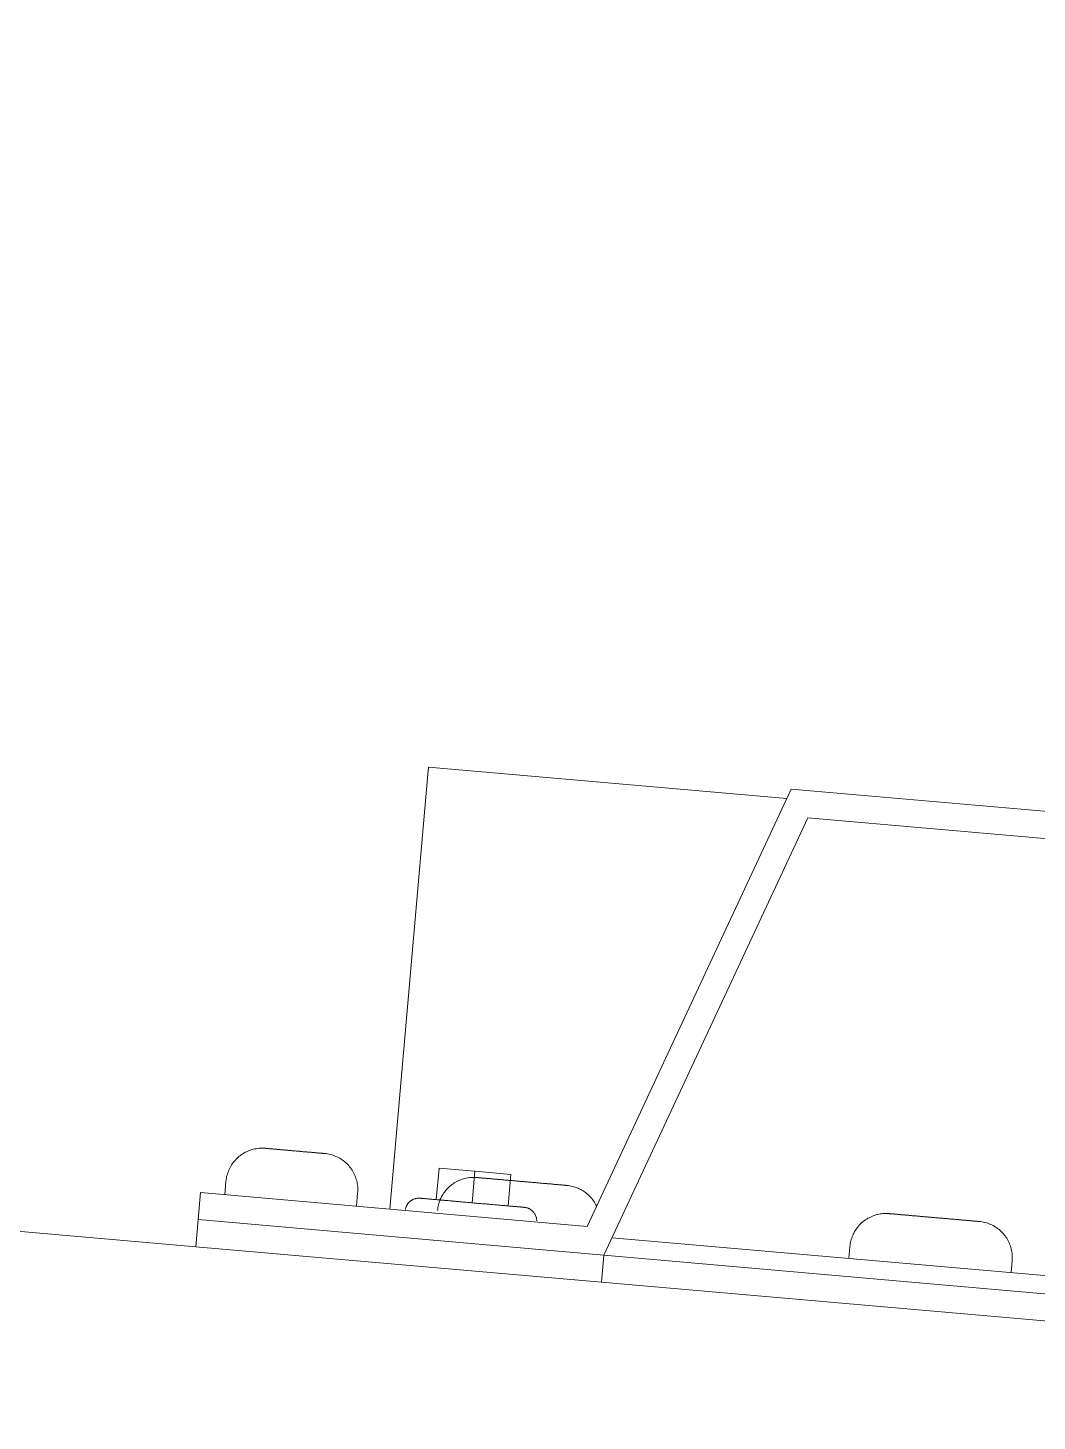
# Model space of a CAD drawing. Header units: millimetres. Extents: x 4237772 to 4686020, y -673 to 29459.
# Drawn here: x 4650085.5 to 4650197, y 16882.7 to 17036.6 of the extents above; entities that cross this region are included whole.
import ezdxf

# ---------------------------------------------------------------- set-up
doc = ezdxf.new("R2010")
doc.units = ezdxf.units.MM
doc.layers.add('A-ROOF', color=132, linetype='Continuous', lineweight=5)
doc.layers.add('Q-SPCQ', color=91, linetype='Continuous', lineweight=5)

# ---------------------------------------------------------------- blocks, each defined once
blk = doc.blocks.new('Static Line_Sayfa_Metal Deck_Pan Mount - Up to 15 _ pitch - Max 2 Users-1845519-SECTION - GRID A9-A10')
at = {"layer": 'Q-SPCQ'}
for p, q in [((4567536.9, 16906.13), (4567541.11, 16954.19)), ((4567541.17, 16954.94), (4567541.11, 16954.19)), ((4567541.17, 16954.94), (4567541.16, 16954.84)), ((4567541.17, 16954.94), (4567541.16, 16954.84)), ((4567541.17, 16954.94), (4567541.16, 16954.84)), ((4567541.17, 16954.94), (4567541.16, 16954.84)), ((4567541.17, 16954.94), (4567541.16, 16954.84)), ((4567541.17, 16954.94), (4567541.16, 16954.84)), ((4567541.17, 16954.94), (4567541.16, 16954.84)), ((4567541.17, 16954.94), (4567541.16, 16954.84)), ((4567541.17, 16954.94), (4567541.16, 16954.84)), ((4567580.76, 16951.48), (4567541.17, 16954.94)), ((4567580.76, 16951.48), (4567541.17, 16954.94)), ((4567580.76, 16951.48), (4567541.17, 16954.94)), ((4567580.76, 16951.48), (4567541.17, 16954.94)), ((4567580.76, 16951.48), (4567541.17, 16954.94)), ((4567581.24, 16952.52), (4567558.72, 16904.22)), ((4567725.43, 16939.91), (4567581.24, 16952.52)), ((4567560.55, 16901.04), (4567583.08, 16949.35)), ((4567583.08, 16949.35), (4567723.08, 16937.1)), ((4567542.03, 16907.18), (4567542.34, 16910.67)), ((4567542.03, 16907.18), (4567542.34, 16910.67)), ((4567542.34, 16910.67), (4567542.03, 16907.18)), ((4567542.34, 16910.67), (4567542.03, 16907.18)), ((4567542.34, 16910.67), (4567542.03, 16907.18)), ((4567542.34, 16910.67), (4567542.03, 16907.18)), ((4567546.3, 16910.32), (4567542.34, 16910.67)), ((4567542.34, 16910.67), (4567546.3, 16910.32)), ((4567546.3, 16910.32), (4567542.34, 16910.67)), ((4567542.34, 16910.67), (4567546.3, 16910.32)), ((4567546.3, 16910.32), (4567542.34, 16910.67)), ((4567542.34, 16910.67), (4567546.3, 16910.32)), ((4567546, 16906.83), (4567546.3, 16910.32)), ((4567546.3, 16910.32), (4567546, 16906.83)), ((4567546, 16906.83), (4567546.3, 16910.32)), ((4567546.3, 16910.32), (4567546, 16906.83)), ((4567546, 16906.83), (4567546.3, 16910.32)), ((4567546.3, 16910.32), (4567546, 16906.83)), ((4567546.3, 16910.32), (4567550.27, 16909.97)), ((4567550.27, 16909.97), (4567546.3, 16910.32)), ((4567546.3, 16910.32), (4567550.27, 16909.97)), ((4567550.27, 16909.97), (4567546.3, 16910.32)), ((4567546.3, 16910.32), (4567550.27, 16909.97)), ((4567550.27, 16909.97), (4567546.3, 16910.32)), ((4567549.96, 16906.49), (4567550.27, 16909.97)), ((4567549.96, 16906.49), (4567550.27, 16909.97)), ((4567550.27, 16909.97), (4567549.96, 16906.49)), ((4567550.27, 16909.97), (4567549.96, 16906.49)), ((4567550.27, 16909.97), (4567549.96, 16906.49)), ((4567550.27, 16909.97), (4567549.96, 16906.49)), ((4567518.8, 16909.21), (4567518.67, 16907.72)), ((4567518.8, 16909.21), (4567518.67, 16907.72)), ((4567518.8, 16909.21), (4567518.67, 16907.72)), ((4567515.98, 16907.96), (4567515.72, 16904.97)), ((4567558.72, 16904.22), (4567515.98, 16907.96)), ((4567533.21, 16906.45), (4567533.34, 16907.94)), ((4567533.21, 16906.45), (4567533.34, 16907.94)), ((4567533.21, 16906.45), (4567533.34, 16907.94)), ((4567546, 16906.83), (4567542.03, 16907.18)), ((4567542.03, 16907.18), (4567546, 16906.83)), ((4567546, 16906.83), (4567542.03, 16907.18)), ((4567542.03, 16907.18), (4567546, 16906.83)), ((4567546, 16906.83), (4567542.03, 16907.18)), ((4567542.03, 16907.18), (4567546, 16906.83)), ((4567546, 16906.83), (4567549.96, 16906.49)), ((4567549.96, 16906.49), (4567546, 16906.83)), ((4567546, 16906.83), (4567549.96, 16906.49)), ((4567549.96, 16906.49), (4567546, 16906.83)), ((4567546, 16906.83), (4567549.96, 16906.49)), ((4567549.96, 16906.49), (4567546, 16906.83)), ((4567515.72, 16904.97), (4567515.46, 16901.98)), ((4567515.72, 16904.97), (4567560.55, 16901.04)), ((4567515.72, 16904.97), (4567560.55, 16901.04)), ((4567560.29, 16898.06), (4567515.46, 16901.98)), ((4567726.09, 16888.57), (4567561.45, 16902.97)), ((4567587.74, 16901.99), (4567587.62, 16900.68)), ((4567560.55, 16901.04), (4567560.29, 16898.06)), ((4567725.92, 16886.58), (4567560.55, 16901.04)), ((4567735.88, 16885.71), (4567560.55, 16901.04)), ((4567605.55, 16899.12), (4567605.67, 16900.43)), ((4567735.62, 16882.72), (4567560.29, 16898.06))]:
    blk.add_line(p, q, dxfattribs=at)
at = {"layer": 'Q-SPCQ', "flags": 128}
for points in [[(4567518.8, 16909.21), (4567518.82, 16909.37), (4567518.85, 16909.53), (4567518.87, 16909.69), (4567518.91, 16909.84), (4567518.95, 16910), (4567519, 16910.15), (4567519.06, 16910.3), (4567519.12, 16910.45), (4567519.18, 16910.6), (4567519.25, 16910.74), (4567519.33, 16910.88), (4567519.42, 16911.01), (4567519.5, 16911.15), (4567519.6, 16911.28), (4567519.7, 16911.4), (4567519.8, 16911.52), (4567519.91, 16911.64), (4567520.02, 16911.76), (4567520.14, 16911.86), (4567520.26, 16911.97), (4567520.39, 16912.07), (4567520.52, 16912.16), (4567520.65, 16912.25), (4567520.79, 16912.33), (4567520.93, 16912.41), (4567521.07, 16912.48), (4567521.22, 16912.54), (4567521.37, 16912.6), (4567521.52, 16912.66), (4567521.67, 16912.71), (4567521.82, 16912.75), (4567521.98, 16912.78), (4567522.14, 16912.81), (4567522.3, 16912.84), (4567522.46, 16912.85), (4567522.62, 16912.86), (4567522.78, 16912.87), (4567522.94, 16912.86), (4567523.09, 16912.85), (4567523.14, 16912.85)], [(4567518.8, 16909.21), (4567518.82, 16909.37), (4567518.85, 16909.53), (4567518.87, 16909.69), (4567518.91, 16909.84), (4567518.95, 16910), (4567519, 16910.15), (4567519.06, 16910.3), (4567519.12, 16910.45), (4567519.18, 16910.6), (4567519.25, 16910.74), (4567519.33, 16910.88), (4567519.42, 16911.01), (4567519.5, 16911.15), (4567519.6, 16911.28), (4567519.7, 16911.4), (4567519.8, 16911.52), (4567519.91, 16911.64), (4567520.02, 16911.76), (4567520.14, 16911.86), (4567520.26, 16911.97), (4567520.39, 16912.07), (4567520.52, 16912.16), (4567520.65, 16912.25), (4567520.79, 16912.33), (4567520.93, 16912.41), (4567521.07, 16912.48), (4567521.22, 16912.54), (4567521.37, 16912.6), (4567521.52, 16912.66), (4567521.67, 16912.71), (4567521.82, 16912.75), (4567521.98, 16912.78), (4567522.14, 16912.81), (4567522.3, 16912.84), (4567522.46, 16912.85), (4567522.62, 16912.86), (4567522.78, 16912.87), (4567522.94, 16912.86), (4567523.09, 16912.85), (4567523.14, 16912.85)], [(4567518.8, 16909.21), (4567518.82, 16909.37), (4567518.85, 16909.53), (4567518.87, 16909.69), (4567518.91, 16909.84), (4567518.95, 16910), (4567519, 16910.15), (4567519.06, 16910.3), (4567519.12, 16910.45), (4567519.18, 16910.6), (4567519.25, 16910.74), (4567519.33, 16910.88), (4567519.42, 16911.01), (4567519.5, 16911.15), (4567519.6, 16911.28), (4567519.7, 16911.4), (4567519.8, 16911.52), (4567519.91, 16911.64), (4567520.02, 16911.76), (4567520.14, 16911.86), (4567520.26, 16911.97), (4567520.39, 16912.07), (4567520.52, 16912.16), (4567520.65, 16912.25), (4567520.79, 16912.33), (4567520.93, 16912.41), (4567521.07, 16912.48), (4567521.22, 16912.54), (4567521.37, 16912.6), (4567521.52, 16912.66), (4567521.67, 16912.71), (4567521.82, 16912.75), (4567521.98, 16912.78), (4567522.14, 16912.81), (4567522.3, 16912.84), (4567522.46, 16912.85), (4567522.62, 16912.86), (4567522.78, 16912.87), (4567522.94, 16912.86), (4567523.09, 16912.85), (4567523.14, 16912.85)], [(4567523.14, 16912.85), (4567523.15, 16912.85), (4567523.16, 16912.85), (4567523.18, 16912.85), (4567523.2, 16912.84), (4567523.23, 16912.84), (4567523.27, 16912.84), (4567523.3, 16912.84), (4567523.35, 16912.83), (4567523.4, 16912.83), (4567523.45, 16912.82), (4567523.51, 16912.82), (4567523.57, 16912.81), (4567523.64, 16912.81), (4567523.71, 16912.8), (4567523.79, 16912.79), (4567523.87, 16912.79), (4567523.95, 16912.78), (4567524.04, 16912.77), (4567524.13, 16912.76), (4567524.23, 16912.75), (4567524.33, 16912.75), (4567524.43, 16912.74), (4567524.54, 16912.73), (4567524.65, 16912.72), (4567524.76, 16912.71), (4567524.87, 16912.7), (4567524.99, 16912.69), (4567525.11, 16912.68), (4567525.23, 16912.67), (4567525.36, 16912.66), (4567525.48, 16912.65), (4567525.61, 16912.63), (4567525.74, 16912.62), (4567525.86, 16912.61), (4567525.99, 16912.6), (4567526.13, 16912.59), (4567526.26, 16912.58), (4567526.39, 16912.57), (4567526.42, 16912.56)], [(4567526.42, 16912.56), (4567526.29, 16912.57), (4567526.16, 16912.59), (4567526.03, 16912.6), (4567525.9, 16912.61), (4567525.77, 16912.62), (4567525.64, 16912.63), (4567525.52, 16912.64), (4567525.39, 16912.65), (4567525.27, 16912.66), (4567525.14, 16912.67), (4567525.02, 16912.69), (4567524.91, 16912.7), (4567524.79, 16912.71), (4567524.68, 16912.72), (4567524.57, 16912.73), (4567524.46, 16912.73), (4567524.36, 16912.74), (4567524.26, 16912.75), (4567524.16, 16912.76), (4567524.07, 16912.77), (4567523.98, 16912.78), (4567523.89, 16912.78), (4567523.81, 16912.79), (4567523.73, 16912.8), (4567523.66, 16912.8), (4567523.59, 16912.81), (4567523.53, 16912.82), (4567523.47, 16912.82), (4567523.41, 16912.83), (4567523.36, 16912.83), (4567523.32, 16912.83), (4567523.28, 16912.84), (4567523.24, 16912.84), (4567523.21, 16912.84), (4567523.19, 16912.85), (4567523.17, 16912.85), (4567523.15, 16912.85), (4567523.14, 16912.85)], [(4567523.14, 16912.85), (4567523.15, 16912.85), (4567523.16, 16912.85), (4567523.18, 16912.85), (4567523.2, 16912.84), (4567523.23, 16912.84), (4567523.27, 16912.84), (4567523.3, 16912.84), (4567523.35, 16912.83), (4567523.4, 16912.83), (4567523.45, 16912.82), (4567523.51, 16912.82), (4567523.57, 16912.81), (4567523.64, 16912.81), (4567523.71, 16912.8), (4567523.79, 16912.79), (4567523.87, 16912.79), (4567523.95, 16912.78), (4567524.04, 16912.77), (4567524.13, 16912.76), (4567524.23, 16912.75), (4567524.33, 16912.75), (4567524.43, 16912.74), (4567524.54, 16912.73), (4567524.65, 16912.72), (4567524.76, 16912.71), (4567524.87, 16912.7), (4567524.99, 16912.69), (4567525.11, 16912.68), (4567525.23, 16912.67), (4567525.36, 16912.66), (4567525.48, 16912.65), (4567525.61, 16912.63), (4567525.74, 16912.62), (4567525.86, 16912.61), (4567525.99, 16912.6), (4567526.13, 16912.59), (4567526.26, 16912.58), (4567526.39, 16912.57), (4567526.42, 16912.56)], [(4567526.42, 16912.56), (4567526.29, 16912.57), (4567526.16, 16912.59), (4567526.03, 16912.6), (4567525.9, 16912.61), (4567525.77, 16912.62), (4567525.64, 16912.63), (4567525.52, 16912.64), (4567525.39, 16912.65), (4567525.27, 16912.66), (4567525.14, 16912.67), (4567525.02, 16912.69), (4567524.91, 16912.7), (4567524.79, 16912.71), (4567524.68, 16912.72), (4567524.57, 16912.73), (4567524.46, 16912.73), (4567524.36, 16912.74), (4567524.26, 16912.75), (4567524.16, 16912.76), (4567524.07, 16912.77), (4567523.98, 16912.78), (4567523.89, 16912.78), (4567523.81, 16912.79), (4567523.73, 16912.8), (4567523.66, 16912.8), (4567523.59, 16912.81), (4567523.53, 16912.82), (4567523.47, 16912.82), (4567523.41, 16912.83), (4567523.36, 16912.83), (4567523.32, 16912.83), (4567523.28, 16912.84), (4567523.24, 16912.84), (4567523.21, 16912.84), (4567523.19, 16912.85), (4567523.17, 16912.85), (4567523.15, 16912.85), (4567523.14, 16912.85)], [(4567523.14, 16912.85), (4567523.15, 16912.85), (4567523.16, 16912.85), (4567523.18, 16912.85), (4567523.2, 16912.84), (4567523.23, 16912.84), (4567523.27, 16912.84), (4567523.3, 16912.84), (4567523.35, 16912.83), (4567523.4, 16912.83), (4567523.45, 16912.82), (4567523.51, 16912.82), (4567523.57, 16912.81), (4567523.64, 16912.81), (4567523.71, 16912.8), (4567523.79, 16912.79), (4567523.87, 16912.79), (4567523.95, 16912.78), (4567524.04, 16912.77), (4567524.13, 16912.76), (4567524.23, 16912.75), (4567524.33, 16912.75), (4567524.43, 16912.74), (4567524.54, 16912.73), (4567524.65, 16912.72), (4567524.76, 16912.71), (4567524.87, 16912.7), (4567524.99, 16912.69), (4567525.11, 16912.68), (4567525.23, 16912.67), (4567525.36, 16912.66), (4567525.48, 16912.65), (4567525.61, 16912.63), (4567525.74, 16912.62), (4567525.86, 16912.61), (4567525.99, 16912.6), (4567526.13, 16912.59), (4567526.26, 16912.58), (4567526.39, 16912.57), (4567526.42, 16912.56)], [(4567526.42, 16912.56), (4567526.29, 16912.57), (4567526.16, 16912.59), (4567526.03, 16912.6), (4567525.9, 16912.61), (4567525.77, 16912.62), (4567525.64, 16912.63), (4567525.52, 16912.64), (4567525.39, 16912.65), (4567525.27, 16912.66), (4567525.14, 16912.67), (4567525.02, 16912.69), (4567524.91, 16912.7), (4567524.79, 16912.71), (4567524.68, 16912.72), (4567524.57, 16912.73), (4567524.46, 16912.73), (4567524.36, 16912.74), (4567524.26, 16912.75), (4567524.16, 16912.76), (4567524.07, 16912.77), (4567523.98, 16912.78), (4567523.89, 16912.78), (4567523.81, 16912.79), (4567523.73, 16912.8), (4567523.66, 16912.8), (4567523.59, 16912.81), (4567523.53, 16912.82), (4567523.47, 16912.82), (4567523.41, 16912.83), (4567523.36, 16912.83), (4567523.32, 16912.83), (4567523.28, 16912.84), (4567523.24, 16912.84), (4567523.21, 16912.84), (4567523.19, 16912.85), (4567523.17, 16912.85), (4567523.15, 16912.85), (4567523.14, 16912.85)], [(4567529.71, 16912.28), (4567529.7, 16912.28), (4567529.69, 16912.28), (4567529.67, 16912.28), (4567529.64, 16912.28), (4567529.61, 16912.28), (4567529.58, 16912.29), (4567529.54, 16912.29), (4567529.5, 16912.29), (4567529.45, 16912.3), (4567529.4, 16912.3), (4567529.34, 16912.31), (4567529.27, 16912.31), (4567529.21, 16912.32), (4567529.13, 16912.33), (4567529.06, 16912.33), (4567528.98, 16912.34), (4567528.89, 16912.35), (4567528.8, 16912.35), (4567528.71, 16912.36), (4567528.62, 16912.37), (4567528.52, 16912.38), (4567528.41, 16912.39), (4567528.31, 16912.4), (4567528.2, 16912.41), (4567528.09, 16912.42), (4567527.97, 16912.43), (4567527.85, 16912.44), (4567527.74, 16912.45), (4567527.61, 16912.46), (4567527.49, 16912.47), (4567527.37, 16912.48), (4567527.24, 16912.49), (4567527.11, 16912.5), (4567526.98, 16912.51), (4567526.85, 16912.53), (4567526.72, 16912.54), (4567526.59, 16912.55), (4567526.46, 16912.56), (4567526.42, 16912.56)], [(4567526.42, 16912.56), (4567526.55, 16912.55), (4567526.69, 16912.54), (4567526.82, 16912.53), (4567526.95, 16912.52), (4567527.08, 16912.51), (4567527.2, 16912.49), (4567527.33, 16912.48), (4567527.46, 16912.47), (4567527.58, 16912.46), (4567527.7, 16912.45), (4567527.82, 16912.44), (4567527.94, 16912.43), (4567528.06, 16912.42), (4567528.17, 16912.41), (4567528.28, 16912.4), (4567528.39, 16912.39), (4567528.49, 16912.38), (4567528.59, 16912.37), (4567528.69, 16912.36), (4567528.78, 16912.36), (4567528.87, 16912.35), (4567528.96, 16912.34), (4567529.04, 16912.33), (4567529.11, 16912.33), (4567529.19, 16912.32), (4567529.26, 16912.31), (4567529.32, 16912.31), (4567529.38, 16912.3), (4567529.44, 16912.3), (4567529.49, 16912.29), (4567529.53, 16912.29), (4567529.57, 16912.29), (4567529.61, 16912.28), (4567529.64, 16912.28), (4567529.66, 16912.28), (4567529.68, 16912.28), (4567529.7, 16912.28), (4567529.7, 16912.28)], [(4567529.71, 16912.28), (4567529.7, 16912.28), (4567529.69, 16912.28), (4567529.67, 16912.28), (4567529.64, 16912.28), (4567529.61, 16912.28), (4567529.58, 16912.29), (4567529.54, 16912.29), (4567529.5, 16912.29), (4567529.45, 16912.3), (4567529.4, 16912.3), (4567529.34, 16912.31), (4567529.27, 16912.31), (4567529.21, 16912.32), (4567529.13, 16912.33), (4567529.06, 16912.33), (4567528.98, 16912.34), (4567528.89, 16912.35), (4567528.8, 16912.35), (4567528.71, 16912.36), (4567528.62, 16912.37), (4567528.52, 16912.38), (4567528.41, 16912.39), (4567528.31, 16912.4), (4567528.2, 16912.41), (4567528.09, 16912.42), (4567527.97, 16912.43), (4567527.85, 16912.44), (4567527.74, 16912.45), (4567527.61, 16912.46), (4567527.49, 16912.47), (4567527.37, 16912.48), (4567527.24, 16912.49), (4567527.11, 16912.5), (4567526.98, 16912.51), (4567526.85, 16912.53), (4567526.72, 16912.54), (4567526.59, 16912.55), (4567526.46, 16912.56), (4567526.42, 16912.56)], [(4567526.42, 16912.56), (4567526.55, 16912.55), (4567526.69, 16912.54), (4567526.82, 16912.53), (4567526.95, 16912.52), (4567527.08, 16912.51), (4567527.2, 16912.49), (4567527.33, 16912.48), (4567527.46, 16912.47), (4567527.58, 16912.46), (4567527.7, 16912.45), (4567527.82, 16912.44), (4567527.94, 16912.43), (4567528.06, 16912.42), (4567528.17, 16912.41), (4567528.28, 16912.4), (4567528.39, 16912.39), (4567528.49, 16912.38), (4567528.59, 16912.37), (4567528.69, 16912.36), (4567528.78, 16912.36), (4567528.87, 16912.35), (4567528.96, 16912.34), (4567529.04, 16912.33), (4567529.11, 16912.33), (4567529.19, 16912.32), (4567529.26, 16912.31), (4567529.32, 16912.31), (4567529.38, 16912.3), (4567529.44, 16912.3), (4567529.49, 16912.29), (4567529.53, 16912.29), (4567529.57, 16912.29), (4567529.61, 16912.28), (4567529.64, 16912.28), (4567529.66, 16912.28), (4567529.68, 16912.28), (4567529.7, 16912.28), (4567529.7, 16912.28)], [(4567529.71, 16912.28), (4567529.7, 16912.28), (4567529.69, 16912.28), (4567529.67, 16912.28), (4567529.64, 16912.28), (4567529.61, 16912.28), (4567529.58, 16912.29), (4567529.54, 16912.29), (4567529.5, 16912.29), (4567529.45, 16912.3), (4567529.4, 16912.3), (4567529.34, 16912.31), (4567529.27, 16912.31), (4567529.21, 16912.32), (4567529.13, 16912.33), (4567529.06, 16912.33), (4567528.98, 16912.34), (4567528.89, 16912.35), (4567528.8, 16912.35), (4567528.71, 16912.36), (4567528.62, 16912.37), (4567528.52, 16912.38), (4567528.41, 16912.39), (4567528.31, 16912.4), (4567528.2, 16912.41), (4567528.09, 16912.42), (4567527.97, 16912.43), (4567527.85, 16912.44), (4567527.74, 16912.45), (4567527.61, 16912.46), (4567527.49, 16912.47), (4567527.37, 16912.48), (4567527.24, 16912.49), (4567527.11, 16912.5), (4567526.98, 16912.51), (4567526.85, 16912.53), (4567526.72, 16912.54), (4567526.59, 16912.55), (4567526.46, 16912.56), (4567526.42, 16912.56)], [(4567526.42, 16912.56), (4567526.55, 16912.55), (4567526.69, 16912.54), (4567526.82, 16912.53), (4567526.95, 16912.52), (4567527.08, 16912.51), (4567527.2, 16912.49), (4567527.33, 16912.48), (4567527.46, 16912.47), (4567527.58, 16912.46), (4567527.7, 16912.45), (4567527.82, 16912.44), (4567527.94, 16912.43), (4567528.06, 16912.42), (4567528.17, 16912.41), (4567528.28, 16912.4), (4567528.39, 16912.39), (4567528.49, 16912.38), (4567528.59, 16912.37), (4567528.69, 16912.36), (4567528.78, 16912.36), (4567528.87, 16912.35), (4567528.96, 16912.34), (4567529.04, 16912.33), (4567529.11, 16912.33), (4567529.19, 16912.32), (4567529.26, 16912.31), (4567529.32, 16912.31), (4567529.38, 16912.3), (4567529.44, 16912.3), (4567529.49, 16912.29), (4567529.53, 16912.29), (4567529.57, 16912.29), (4567529.61, 16912.28), (4567529.64, 16912.28), (4567529.66, 16912.28), (4567529.68, 16912.28), (4567529.7, 16912.28), (4567529.7, 16912.28)], [(4567529.71, 16912.28), (4567529.87, 16912.26), (4567530.03, 16912.23), (4567530.18, 16912.2), (4567530.34, 16912.17), (4567530.49, 16912.13), (4567530.65, 16912.08), (4567530.8, 16912.02), (4567530.94, 16911.96), (4567531.09, 16911.9), (4567531.23, 16911.83), (4567531.37, 16911.75), (4567531.51, 16911.66), (4567531.64, 16911.58), (4567531.77, 16911.48), (4567531.9, 16911.38), (4567532.02, 16911.28), (4567532.14, 16911.17), (4567532.25, 16911.06), (4567532.36, 16910.94), (4567532.46, 16910.82), (4567532.56, 16910.69), (4567532.65, 16910.56), (4567532.74, 16910.43), (4567532.82, 16910.29), (4567532.9, 16910.15), (4567532.97, 16910.01), (4567533.04, 16909.86), (4567533.1, 16909.71), (4567533.15, 16909.56), (4567533.2, 16909.41), (4567533.24, 16909.26), (4567533.28, 16909.1), (4567533.31, 16908.94), (4567533.33, 16908.78), (4567533.35, 16908.62), (4567533.36, 16908.46), (4567533.36, 16908.3), (4567533.36, 16908.14), (4567533.35, 16907.99), (4567533.34, 16907.94)], [(4567529.71, 16912.28), (4567529.87, 16912.26), (4567530.03, 16912.23), (4567530.18, 16912.2), (4567530.34, 16912.17), (4567530.49, 16912.13), (4567530.65, 16912.08), (4567530.8, 16912.02), (4567530.94, 16911.96), (4567531.09, 16911.9), (4567531.23, 16911.83), (4567531.37, 16911.75), (4567531.51, 16911.66), (4567531.64, 16911.58), (4567531.77, 16911.48), (4567531.9, 16911.38), (4567532.02, 16911.28), (4567532.14, 16911.17), (4567532.25, 16911.06), (4567532.36, 16910.94), (4567532.46, 16910.82), (4567532.56, 16910.69), (4567532.65, 16910.56), (4567532.74, 16910.43), (4567532.82, 16910.29), (4567532.9, 16910.15), (4567532.97, 16910.01), (4567533.04, 16909.86), (4567533.1, 16909.71), (4567533.15, 16909.56), (4567533.2, 16909.41), (4567533.24, 16909.26), (4567533.28, 16909.1), (4567533.31, 16908.94), (4567533.33, 16908.78), (4567533.35, 16908.62), (4567533.36, 16908.46), (4567533.36, 16908.3), (4567533.36, 16908.14), (4567533.35, 16907.99), (4567533.34, 16907.94)], [(4567529.71, 16912.28), (4567529.87, 16912.26), (4567530.03, 16912.23), (4567530.18, 16912.2), (4567530.34, 16912.17), (4567530.49, 16912.13), (4567530.65, 16912.08), (4567530.8, 16912.02), (4567530.94, 16911.96), (4567531.09, 16911.9), (4567531.23, 16911.83), (4567531.37, 16911.75), (4567531.51, 16911.66), (4567531.64, 16911.58), (4567531.77, 16911.48), (4567531.9, 16911.38), (4567532.02, 16911.28), (4567532.14, 16911.17), (4567532.25, 16911.06), (4567532.36, 16910.94), (4567532.46, 16910.82), (4567532.56, 16910.69), (4567532.65, 16910.56), (4567532.74, 16910.43), (4567532.82, 16910.29), (4567532.9, 16910.15), (4567532.97, 16910.01), (4567533.04, 16909.86), (4567533.1, 16909.71), (4567533.15, 16909.56), (4567533.2, 16909.41), (4567533.24, 16909.26), (4567533.28, 16909.1), (4567533.31, 16908.94), (4567533.33, 16908.78), (4567533.35, 16908.62), (4567533.36, 16908.46), (4567533.36, 16908.3), (4567533.36, 16908.14), (4567533.35, 16907.99), (4567533.34, 16907.94)], [(4567542.17, 16905.98), (4567542.19, 16906.14), (4567542.21, 16906.3), (4567542.24, 16906.46), (4567542.28, 16906.61), (4567542.32, 16906.77), (4567542.37, 16906.92), (4567542.42, 16907.07), (4567542.48, 16907.22), (4567542.55, 16907.36), (4567542.62, 16907.51), (4567542.7, 16907.65), (4567542.78, 16907.78), (4567542.87, 16907.92), (4567542.97, 16908.05), (4567543.06, 16908.17), (4567543.17, 16908.3), (4567543.28, 16908.41), (4567543.39, 16908.53), (4567543.51, 16908.64), (4567543.63, 16908.74), (4567543.76, 16908.84), (4567543.89, 16908.93), (4567544.02, 16909.02), (4567544.16, 16909.1), (4567544.3, 16909.18), (4567544.44, 16909.25), (4567544.59, 16909.32), (4567544.74, 16909.38), (4567544.89, 16909.43), (4567545.04, 16909.48), (4567545.2, 16909.52), (4567545.35, 16909.56), (4567545.51, 16909.59), (4567545.67, 16909.61), (4567545.83, 16909.63), (4567545.99, 16909.64), (4567546.15, 16909.64), (4567546.31, 16909.64), (4567546.47, 16909.63), (4567546.51, 16909.62)], [(4567556.45, 16908.75), (4567556.44, 16908.75), (4567556.42, 16908.76), (4567556.4, 16908.76), (4567556.36, 16908.76), (4567556.32, 16908.77), (4567556.27, 16908.77), (4567556.21, 16908.78), (4567556.14, 16908.78), (4567556.07, 16908.79), (4567555.99, 16908.79), (4567555.9, 16908.8), (4567555.8, 16908.81), (4567555.7, 16908.82), (4567555.59, 16908.83), (4567555.47, 16908.84), (4567555.35, 16908.85), (4567555.22, 16908.86), (4567555.09, 16908.87), (4567554.95, 16908.89), (4567554.81, 16908.9), (4567554.65, 16908.91), (4567554.5, 16908.93), (4567554.34, 16908.94), (4567554.17, 16908.95), (4567554, 16908.97), (4567553.83, 16908.98), (4567553.65, 16909), (4567553.47, 16909.01), (4567553.29, 16909.03), (4567553.1, 16909.05), (4567552.91, 16909.06), (4567552.72, 16909.08), (4567552.53, 16909.1), (4567552.33, 16909.11), (4567552.13, 16909.13), (4567551.94, 16909.15), (4567551.74, 16909.17), (4567551.54, 16909.18), (4567551.34, 16909.2), (4567551.14, 16909.22), (4567550.94, 16909.24), (4567550.75, 16909.25), (4567550.55, 16909.27), (4567550.36, 16909.29), (4567550.16, 16909.3), (4567549.97, 16909.32), (4567549.78, 16909.34), (4567549.6, 16909.35), (4567549.42, 16909.37), (4567549.24, 16909.39), (4567549.06, 16909.4), (4567548.89, 16909.42), (4567548.72, 16909.43), (4567548.56, 16909.44), (4567548.4, 16909.46), (4567548.25, 16909.47), (4567548.1, 16909.49), (4567547.96, 16909.5), (4567547.82, 16909.51), (4567547.69, 16909.52), (4567547.56, 16909.53), (4567547.44, 16909.54), (4567547.33, 16909.55), (4567547.22, 16909.56), (4567547.12, 16909.57), (4567547.03, 16909.58), (4567546.95, 16909.59), (4567546.87, 16909.59), (4567546.8, 16909.6), (4567546.74, 16909.6), (4567546.68, 16909.61), (4567546.63, 16909.61), (4567546.59, 16909.62), (4567546.56, 16909.62), (4567546.54, 16909.62), (4567546.52, 16909.62), (4567546.51, 16909.62)], [(4567546.52, 16909.62), (4567546.53, 16909.62), (4567546.55, 16909.62), (4567546.58, 16909.62), (4567546.61, 16909.62), (4567546.65, 16909.61), (4567546.71, 16909.61), (4567546.76, 16909.6), (4567546.83, 16909.6), (4567546.9, 16909.59), (4567546.99, 16909.58), (4567547.07, 16909.57), (4567547.17, 16909.57), (4567547.27, 16909.56), (4567547.38, 16909.55), (4567547.5, 16909.54), (4567547.62, 16909.53), (4567547.75, 16909.52), (4567547.88, 16909.5), (4567548.02, 16909.49), (4567548.17, 16909.48), (4567548.32, 16909.47), (4567548.47, 16909.45), (4567548.63, 16909.44), (4567548.8, 16909.42), (4567548.97, 16909.41), (4567549.14, 16909.39), (4567549.32, 16909.38), (4567549.5, 16909.36), (4567549.68, 16909.35), (4567549.87, 16909.33), (4567550.06, 16909.31), (4567550.25, 16909.3), (4567550.44, 16909.28), (4567550.64, 16909.26), (4567550.84, 16909.25), (4567551.03, 16909.23), (4567551.23, 16909.21), (4567551.43, 16909.19), (4567551.63, 16909.18), (4567551.83, 16909.16), (4567552.03, 16909.14), (4567552.22, 16909.12), (4567552.42, 16909.11), (4567552.62, 16909.09), (4567552.81, 16909.07), (4567553, 16909.06), (4567553.19, 16909.04), (4567553.37, 16909.02), (4567553.56, 16909.01), (4567553.73, 16908.99), (4567553.91, 16908.98), (4567554.08, 16908.96), (4567554.25, 16908.95), (4567554.41, 16908.93), (4567554.57, 16908.92), (4567554.72, 16908.91), (4567554.87, 16908.89), (4567555.02, 16908.88), (4567555.15, 16908.87), (4567555.28, 16908.86), (4567555.41, 16908.85), (4567555.53, 16908.83), (4567555.64, 16908.83), (4567555.75, 16908.82), (4567555.85, 16908.81), (4567555.94, 16908.8), (4567556.02, 16908.79), (4567556.1, 16908.78), (4567556.17, 16908.78), (4567556.23, 16908.77), (4567556.29, 16908.77), (4567556.34, 16908.76), (4567556.38, 16908.76), (4567556.41, 16908.76), (4567556.43, 16908.76), (4567556.45, 16908.75), (4567556.46, 16908.75)], [(4567556.46, 16908.75), (4567556.62, 16908.74), (4567556.78, 16908.71), (4567556.93, 16908.68), (4567557.09, 16908.65), (4567557.25, 16908.6), (4567557.4, 16908.56), (4567557.55, 16908.5), (4567557.7, 16908.44), (4567557.84, 16908.37), (4567557.99, 16908.3), (4567558.13, 16908.22), (4567558.26, 16908.14), (4567558.4, 16908.05), (4567558.53, 16907.96), (4567558.65, 16907.86), (4567558.77, 16907.75), (4567558.89, 16907.65), (4567559, 16907.53), (4567559.11, 16907.41), (4567559.22, 16907.29), (4567559.32, 16907.17), (4567559.41, 16907.04), (4567559.5, 16906.9), (4567559.58, 16906.76), (4567559.66, 16906.62), (4567559.73, 16906.48)], [(4567538.63, 16906.09), (4567538.64, 16906.15), (4567538.65, 16906.21), (4567538.67, 16906.27), (4567538.68, 16906.33), (4567538.71, 16906.38), (4567538.73, 16906.44), (4567538.75, 16906.49), (4567538.78, 16906.55), (4567538.81, 16906.6), (4567538.84, 16906.65), (4567538.87, 16906.7), (4567538.91, 16906.75), (4567538.95, 16906.8), (4567538.98, 16906.84), (4567539.03, 16906.89), (4567539.07, 16906.93), (4567539.11, 16906.97), (4567539.16, 16907.01), (4567539.21, 16907.04), (4567539.25, 16907.08), (4567539.3, 16907.11), (4567539.36, 16907.14), (4567539.41, 16907.17), (4567539.46, 16907.2), (4567539.52, 16907.22), (4567539.57, 16907.25), (4567539.63, 16907.27), (4567539.69, 16907.28), (4567539.74, 16907.3), (4567539.8, 16907.31), (4567539.86, 16907.32), (4567539.92, 16907.33), (4567539.98, 16907.34), (4567540.04, 16907.34), (4567540.1, 16907.34), (4567540.16, 16907.34), (4567540.22, 16907.34), (4567540.24, 16907.34)], [(4567538.63, 16906.09), (4567538.64, 16906.15), (4567538.65, 16906.21), (4567538.67, 16906.27), (4567538.68, 16906.33), (4567538.71, 16906.38), (4567538.73, 16906.44), (4567538.75, 16906.49), (4567538.78, 16906.55), (4567538.81, 16906.6), (4567538.84, 16906.65), (4567538.87, 16906.7), (4567538.91, 16906.75), (4567538.95, 16906.8), (4567538.98, 16906.84), (4567539.03, 16906.89), (4567539.07, 16906.93), (4567539.11, 16906.97), (4567539.16, 16907.01), (4567539.21, 16907.04), (4567539.25, 16907.08), (4567539.3, 16907.11), (4567539.36, 16907.14), (4567539.41, 16907.17), (4567539.46, 16907.2), (4567539.52, 16907.22), (4567539.57, 16907.25), (4567539.63, 16907.27), (4567539.69, 16907.28), (4567539.74, 16907.3), (4567539.8, 16907.31), (4567539.86, 16907.32), (4567539.92, 16907.33), (4567539.98, 16907.34), (4567540.04, 16907.34), (4567540.1, 16907.34), (4567540.16, 16907.34), (4567540.22, 16907.34), (4567540.24, 16907.34)], [(4567538.63, 16906.09), (4567538.64, 16906.15), (4567538.65, 16906.21), (4567538.67, 16906.27), (4567538.68, 16906.33), (4567538.71, 16906.38), (4567538.73, 16906.44), (4567538.75, 16906.49), (4567538.78, 16906.55), (4567538.81, 16906.6), (4567538.84, 16906.65), (4567538.87, 16906.7), (4567538.91, 16906.75), (4567538.95, 16906.8), (4567538.98, 16906.84), (4567539.03, 16906.89), (4567539.07, 16906.93), (4567539.11, 16906.97), (4567539.16, 16907.01), (4567539.21, 16907.04), (4567539.25, 16907.08), (4567539.3, 16907.11), (4567539.36, 16907.14), (4567539.41, 16907.17), (4567539.46, 16907.2), (4567539.52, 16907.22), (4567539.57, 16907.25), (4567539.63, 16907.27), (4567539.69, 16907.28), (4567539.74, 16907.3), (4567539.8, 16907.31), (4567539.86, 16907.32), (4567539.92, 16907.33), (4567539.98, 16907.34), (4567540.04, 16907.34), (4567540.1, 16907.34), (4567540.16, 16907.34), (4567540.22, 16907.34), (4567540.24, 16907.34)], [(4567540.24, 16907.34), (4567540.25, 16907.34), (4567540.28, 16907.34), (4567540.31, 16907.33), (4567540.35, 16907.33), (4567540.4, 16907.32), (4567540.46, 16907.32), (4567540.53, 16907.31), (4567540.61, 16907.31), (4567540.69, 16907.3), (4567540.78, 16907.29), (4567540.89, 16907.28), (4567541, 16907.27), (4567541.12, 16907.26), (4567541.24, 16907.25), (4567541.38, 16907.24), (4567541.52, 16907.23), (4567541.67, 16907.21), (4567541.82, 16907.2), (4567541.98, 16907.19), (4567542.15, 16907.17), (4567542.33, 16907.16), (4567542.51, 16907.14), (4567542.69, 16907.12), (4567542.89, 16907.11), (4567543.08, 16907.09), (4567543.28, 16907.07), (4567543.49, 16907.05), (4567543.7, 16907.04), (4567543.91, 16907.02), (4567544.13, 16907), (4567544.35, 16906.98), (4567544.57, 16906.96), (4567544.79, 16906.94), (4567545.02, 16906.92), (4567545.25, 16906.9), (4567545.48, 16906.88), (4567545.71, 16906.86), (4567545.94, 16906.84), (4567546, 16906.83)], [(4567546, 16906.83), (4567545.77, 16906.86), (4567545.54, 16906.88), (4567545.31, 16906.9), (4567545.08, 16906.92), (4567544.85, 16906.94), (4567544.63, 16906.95), (4567544.41, 16906.97), (4567544.19, 16906.99), (4567543.97, 16907.01), (4567543.75, 16907.03), (4567543.54, 16907.05), (4567543.34, 16907.07), (4567543.14, 16907.09), (4567542.94, 16907.1), (4567542.74, 16907.12), (4567542.56, 16907.14), (4567542.38, 16907.15), (4567542.2, 16907.17), (4567542.03, 16907.18), (4567541.86, 16907.2), (4567541.71, 16907.21), (4567541.56, 16907.22), (4567541.41, 16907.24), (4567541.28, 16907.25), (4567541.15, 16907.26), (4567541.03, 16907.27), (4567540.92, 16907.28), (4567540.81, 16907.29), (4567540.72, 16907.3), (4567540.63, 16907.3), (4567540.55, 16907.31), (4567540.48, 16907.32), (4567540.42, 16907.32), (4567540.36, 16907.33), (4567540.32, 16907.33), (4567540.29, 16907.33), (4567540.26, 16907.34), (4567540.24, 16907.34), (4567540.24, 16907.34)], [(4567540.24, 16907.34), (4567540.25, 16907.34), (4567540.28, 16907.34), (4567540.31, 16907.33), (4567540.35, 16907.33), (4567540.4, 16907.32), (4567540.46, 16907.32), (4567540.53, 16907.31), (4567540.61, 16907.31), (4567540.69, 16907.3), (4567540.78, 16907.29), (4567540.89, 16907.28), (4567541, 16907.27), (4567541.12, 16907.26), (4567541.24, 16907.25), (4567541.38, 16907.24), (4567541.52, 16907.23), (4567541.67, 16907.21), (4567541.82, 16907.2), (4567541.98, 16907.19), (4567542.15, 16907.17), (4567542.33, 16907.16), (4567542.51, 16907.14), (4567542.69, 16907.12), (4567542.89, 16907.11), (4567543.08, 16907.09), (4567543.28, 16907.07), (4567543.49, 16907.05), (4567543.7, 16907.04), (4567543.91, 16907.02), (4567544.13, 16907), (4567544.35, 16906.98), (4567544.57, 16906.96), (4567544.79, 16906.94), (4567545.02, 16906.92), (4567545.25, 16906.9), (4567545.48, 16906.88), (4567545.71, 16906.86), (4567545.94, 16906.84), (4567546, 16906.83)], [(4567546, 16906.83), (4567545.77, 16906.86), (4567545.54, 16906.88), (4567545.31, 16906.9), (4567545.08, 16906.92), (4567544.85, 16906.94), (4567544.63, 16906.95), (4567544.41, 16906.97), (4567544.19, 16906.99), (4567543.97, 16907.01), (4567543.75, 16907.03), (4567543.54, 16907.05), (4567543.34, 16907.07), (4567543.14, 16907.09), (4567542.94, 16907.1), (4567542.74, 16907.12), (4567542.56, 16907.14), (4567542.38, 16907.15), (4567542.2, 16907.17), (4567542.03, 16907.18), (4567541.86, 16907.2), (4567541.71, 16907.21), (4567541.56, 16907.22), (4567541.41, 16907.24), (4567541.28, 16907.25), (4567541.15, 16907.26), (4567541.03, 16907.27), (4567540.92, 16907.28), (4567540.81, 16907.29), (4567540.72, 16907.3), (4567540.63, 16907.3), (4567540.55, 16907.31), (4567540.48, 16907.32), (4567540.42, 16907.32), (4567540.36, 16907.33), (4567540.32, 16907.33), (4567540.29, 16907.33), (4567540.26, 16907.34), (4567540.24, 16907.34), (4567540.24, 16907.34)], [(4567540.24, 16907.34), (4567540.25, 16907.34), (4567540.28, 16907.34), (4567540.31, 16907.33), (4567540.35, 16907.33), (4567540.4, 16907.32), (4567540.46, 16907.32), (4567540.53, 16907.31), (4567540.61, 16907.31), (4567540.69, 16907.3), (4567540.78, 16907.29), (4567540.89, 16907.28), (4567541, 16907.27), (4567541.12, 16907.26), (4567541.24, 16907.25), (4567541.38, 16907.24), (4567541.52, 16907.23), (4567541.67, 16907.21), (4567541.82, 16907.2), (4567541.98, 16907.19), (4567542.15, 16907.17), (4567542.33, 16907.16), (4567542.51, 16907.14), (4567542.69, 16907.12), (4567542.89, 16907.11), (4567543.08, 16907.09), (4567543.28, 16907.07), (4567543.49, 16907.05), (4567543.7, 16907.04), (4567543.91, 16907.02), (4567544.13, 16907), (4567544.35, 16906.98), (4567544.57, 16906.96), (4567544.79, 16906.94), (4567545.02, 16906.92), (4567545.25, 16906.9), (4567545.48, 16906.88), (4567545.71, 16906.86), (4567545.94, 16906.84), (4567546, 16906.83)], [(4567546, 16906.83), (4567545.77, 16906.86), (4567545.54, 16906.88), (4567545.31, 16906.9), (4567545.08, 16906.92), (4567544.85, 16906.94), (4567544.63, 16906.95), (4567544.41, 16906.97), (4567544.19, 16906.99), (4567543.97, 16907.01), (4567543.75, 16907.03), (4567543.54, 16907.05), (4567543.34, 16907.07), (4567543.14, 16907.09), (4567542.94, 16907.1), (4567542.74, 16907.12), (4567542.56, 16907.14), (4567542.38, 16907.15), (4567542.2, 16907.17), (4567542.03, 16907.18), (4567541.86, 16907.2), (4567541.71, 16907.21), (4567541.56, 16907.22), (4567541.41, 16907.24), (4567541.28, 16907.25), (4567541.15, 16907.26), (4567541.03, 16907.27), (4567540.92, 16907.28), (4567540.81, 16907.29), (4567540.72, 16907.3), (4567540.63, 16907.3), (4567540.55, 16907.31), (4567540.48, 16907.32), (4567540.42, 16907.32), (4567540.36, 16907.33), (4567540.32, 16907.33), (4567540.29, 16907.33), (4567540.26, 16907.34), (4567540.24, 16907.34), (4567540.24, 16907.34)], [(4567551.76, 16906.33), (4567551.74, 16906.33), (4567551.72, 16906.33), (4567551.69, 16906.34), (4567551.65, 16906.34), (4567551.6, 16906.35), (4567551.54, 16906.35), (4567551.47, 16906.36), (4567551.39, 16906.36), (4567551.31, 16906.37), (4567551.21, 16906.38), (4567551.11, 16906.39), (4567551, 16906.4), (4567550.88, 16906.41), (4567550.75, 16906.42), (4567550.62, 16906.43), (4567550.48, 16906.44), (4567550.33, 16906.46), (4567550.18, 16906.47), (4567550.01, 16906.48), (4567549.84, 16906.5), (4567549.67, 16906.51), (4567549.49, 16906.53), (4567549.3, 16906.55), (4567549.11, 16906.56), (4567548.92, 16906.58), (4567548.71, 16906.6), (4567548.51, 16906.62), (4567548.3, 16906.63), (4567548.09, 16906.65), (4567547.87, 16906.67), (4567547.65, 16906.69), (4567547.43, 16906.71), (4567547.2, 16906.73), (4567546.98, 16906.75), (4567546.75, 16906.77), (4567546.52, 16906.79), (4567546.29, 16906.81), (4567546.06, 16906.83), (4567546, 16906.83)], [(4567546, 16906.83), (4567546.23, 16906.81), (4567546.46, 16906.79), (4567546.69, 16906.77), (4567546.92, 16906.75), (4567547.14, 16906.73), (4567547.37, 16906.72), (4567547.59, 16906.7), (4567547.81, 16906.68), (4567548.03, 16906.66), (4567548.24, 16906.64), (4567548.45, 16906.62), (4567548.66, 16906.6), (4567548.86, 16906.58), (4567549.06, 16906.57), (4567549.25, 16906.55), (4567549.44, 16906.53), (4567549.62, 16906.52), (4567549.8, 16906.5), (4567549.97, 16906.49), (4567550.13, 16906.47), (4567550.29, 16906.46), (4567550.44, 16906.45), (4567550.58, 16906.43), (4567550.72, 16906.42), (4567550.85, 16906.41), (4567550.97, 16906.4), (4567551.08, 16906.39), (4567551.19, 16906.38), (4567551.28, 16906.37), (4567551.37, 16906.37), (4567551.45, 16906.36), (4567551.52, 16906.35), (4567551.58, 16906.35), (4567551.63, 16906.34), (4567551.68, 16906.34), (4567551.71, 16906.34), (4567551.74, 16906.33), (4567551.75, 16906.33), (4567551.76, 16906.33)], [(4567551.76, 16906.33), (4567551.74, 16906.33), (4567551.72, 16906.33), (4567551.69, 16906.34), (4567551.65, 16906.34), (4567551.6, 16906.35), (4567551.54, 16906.35), (4567551.47, 16906.36), (4567551.39, 16906.36), (4567551.31, 16906.37), (4567551.21, 16906.38), (4567551.11, 16906.39), (4567551, 16906.4), (4567550.88, 16906.41), (4567550.75, 16906.42), (4567550.62, 16906.43), (4567550.48, 16906.44), (4567550.33, 16906.46), (4567550.18, 16906.47), (4567550.01, 16906.48), (4567549.84, 16906.5), (4567549.67, 16906.51), (4567549.49, 16906.53), (4567549.3, 16906.55), (4567549.11, 16906.56), (4567548.92, 16906.58), (4567548.71, 16906.6), (4567548.51, 16906.62), (4567548.3, 16906.63), (4567548.09, 16906.65), (4567547.87, 16906.67), (4567547.65, 16906.69), (4567547.43, 16906.71), (4567547.2, 16906.73), (4567546.98, 16906.75), (4567546.75, 16906.77), (4567546.52, 16906.79), (4567546.29, 16906.81), (4567546.06, 16906.83), (4567546, 16906.83)], [(4567546, 16906.83), (4567546.23, 16906.81), (4567546.46, 16906.79), (4567546.69, 16906.77), (4567546.92, 16906.75), (4567547.14, 16906.73), (4567547.37, 16906.72), (4567547.59, 16906.7), (4567547.81, 16906.68), (4567548.03, 16906.66), (4567548.24, 16906.64), (4567548.45, 16906.62), (4567548.66, 16906.6), (4567548.86, 16906.58), (4567549.06, 16906.57), (4567549.25, 16906.55), (4567549.44, 16906.53), (4567549.62, 16906.52), (4567549.8, 16906.5), (4567549.97, 16906.49), (4567550.13, 16906.47), (4567550.29, 16906.46), (4567550.44, 16906.45), (4567550.58, 16906.43), (4567550.72, 16906.42), (4567550.85, 16906.41), (4567550.97, 16906.4), (4567551.08, 16906.39), (4567551.19, 16906.38), (4567551.28, 16906.37), (4567551.37, 16906.37), (4567551.45, 16906.36), (4567551.52, 16906.35), (4567551.58, 16906.35), (4567551.63, 16906.34), (4567551.68, 16906.34), (4567551.71, 16906.34), (4567551.74, 16906.33), (4567551.75, 16906.33), (4567551.76, 16906.33)], [(4567551.76, 16906.33), (4567551.74, 16906.33), (4567551.72, 16906.33), (4567551.69, 16906.34), (4567551.65, 16906.34), (4567551.6, 16906.35), (4567551.54, 16906.35), (4567551.47, 16906.36), (4567551.39, 16906.36), (4567551.31, 16906.37), (4567551.21, 16906.38), (4567551.11, 16906.39), (4567551, 16906.4), (4567550.88, 16906.41), (4567550.75, 16906.42), (4567550.62, 16906.43), (4567550.48, 16906.44), (4567550.33, 16906.46), (4567550.18, 16906.47), (4567550.01, 16906.48), (4567549.84, 16906.5), (4567549.67, 16906.51), (4567549.49, 16906.53), (4567549.3, 16906.55), (4567549.11, 16906.56), (4567548.92, 16906.58), (4567548.71, 16906.6), (4567548.51, 16906.62), (4567548.3, 16906.63), (4567548.09, 16906.65), (4567547.87, 16906.67), (4567547.65, 16906.69), (4567547.43, 16906.71), (4567547.2, 16906.73), (4567546.98, 16906.75), (4567546.75, 16906.77), (4567546.52, 16906.79), (4567546.29, 16906.81), (4567546.06, 16906.83), (4567546, 16906.83)], [(4567546, 16906.83), (4567546.23, 16906.81), (4567546.46, 16906.79), (4567546.69, 16906.77), (4567546.92, 16906.75), (4567547.14, 16906.73), (4567547.37, 16906.72), (4567547.59, 16906.7), (4567547.81, 16906.68), (4567548.03, 16906.66), (4567548.24, 16906.64), (4567548.45, 16906.62), (4567548.66, 16906.6), (4567548.86, 16906.58), (4567549.06, 16906.57), (4567549.25, 16906.55), (4567549.44, 16906.53), (4567549.62, 16906.52), (4567549.8, 16906.5), (4567549.97, 16906.49), (4567550.13, 16906.47), (4567550.29, 16906.46), (4567550.44, 16906.45), (4567550.58, 16906.43), (4567550.72, 16906.42), (4567550.85, 16906.41), (4567550.97, 16906.4), (4567551.08, 16906.39), (4567551.19, 16906.38), (4567551.28, 16906.37), (4567551.37, 16906.37), (4567551.45, 16906.36), (4567551.52, 16906.35), (4567551.58, 16906.35), (4567551.63, 16906.34), (4567551.68, 16906.34), (4567551.71, 16906.34), (4567551.74, 16906.33), (4567551.75, 16906.33), (4567551.76, 16906.33)], [(4567551.76, 16906.33), (4567551.82, 16906.32), (4567551.88, 16906.32), (4567551.94, 16906.3), (4567552, 16906.29), (4567552.06, 16906.28), (4567552.11, 16906.26), (4567552.17, 16906.24), (4567552.22, 16906.21), (4567552.28, 16906.19), (4567552.33, 16906.16), (4567552.39, 16906.13), (4567552.44, 16906.1), (4567552.49, 16906.07), (4567552.53, 16906.03), (4567552.58, 16906), (4567552.63, 16905.96), (4567552.67, 16905.92), (4567552.71, 16905.87), (4567552.75, 16905.83), (4567552.79, 16905.78), (4567552.83, 16905.74), (4567552.87, 16905.69), (4567552.9, 16905.64), (4567552.93, 16905.59), (4567552.96, 16905.53), (4567552.99, 16905.48), (4567553.01, 16905.43), (4567553.03, 16905.37), (4567553.05, 16905.31), (4567553.07, 16905.26), (4567553.09, 16905.2), (4567553.1, 16905.14), (4567553.11, 16905.08), (4567553.12, 16905.02), (4567553.13, 16904.96), (4567553.13, 16904.9), (4567553.13, 16904.84)], [(4567551.76, 16906.33), (4567551.82, 16906.32), (4567551.88, 16906.32), (4567551.94, 16906.3), (4567552, 16906.29), (4567552.06, 16906.28), (4567552.11, 16906.26), (4567552.17, 16906.24), (4567552.22, 16906.21), (4567552.28, 16906.19), (4567552.33, 16906.16), (4567552.39, 16906.13), (4567552.44, 16906.1), (4567552.49, 16906.07), (4567552.53, 16906.03), (4567552.58, 16906), (4567552.63, 16905.96), (4567552.67, 16905.92), (4567552.71, 16905.87), (4567552.75, 16905.83), (4567552.79, 16905.78), (4567552.83, 16905.74), (4567552.87, 16905.69), (4567552.9, 16905.64), (4567552.93, 16905.59), (4567552.96, 16905.53), (4567552.99, 16905.48), (4567553.01, 16905.43), (4567553.03, 16905.37), (4567553.05, 16905.31), (4567553.07, 16905.26), (4567553.09, 16905.2), (4567553.1, 16905.14), (4567553.11, 16905.08), (4567553.12, 16905.02), (4567553.13, 16904.96), (4567553.13, 16904.9), (4567553.13, 16904.84)], [(4567551.76, 16906.33), (4567551.82, 16906.32), (4567551.88, 16906.32), (4567551.94, 16906.3), (4567552, 16906.29), (4567552.06, 16906.28), (4567552.11, 16906.26), (4567552.17, 16906.24), (4567552.22, 16906.21), (4567552.28, 16906.19), (4567552.33, 16906.16), (4567552.39, 16906.13), (4567552.44, 16906.1), (4567552.49, 16906.07), (4567552.53, 16906.03), (4567552.58, 16906), (4567552.63, 16905.96), (4567552.67, 16905.92), (4567552.71, 16905.87), (4567552.75, 16905.83), (4567552.79, 16905.78), (4567552.83, 16905.74), (4567552.87, 16905.69), (4567552.9, 16905.64), (4567552.93, 16905.59), (4567552.96, 16905.53), (4567552.99, 16905.48), (4567553.01, 16905.43), (4567553.03, 16905.37), (4567553.05, 16905.31), (4567553.07, 16905.26), (4567553.09, 16905.2), (4567553.1, 16905.14), (4567553.11, 16905.08), (4567553.12, 16905.02), (4567553.13, 16904.96), (4567553.13, 16904.9), (4567553.13, 16904.84)], [(4567587.74, 16901.99), (4567587.75, 16902.15), (4567587.78, 16902.31), (4567587.81, 16902.47), (4567587.84, 16902.63), (4567587.88, 16902.78), (4567587.93, 16902.93), (4567587.99, 16903.08), (4567588.05, 16903.23), (4567588.11, 16903.38), (4567588.19, 16903.52), (4567588.26, 16903.66), (4567588.35, 16903.8), (4567588.44, 16903.93), (4567588.53, 16904.06), (4567588.63, 16904.19), (4567588.73, 16904.31), (4567588.84, 16904.43), (4567588.96, 16904.54), (4567589.07, 16904.65), (4567589.2, 16904.75), (4567589.32, 16904.85), (4567589.45, 16904.94), (4567589.59, 16905.03), (4567589.72, 16905.12), (4567589.86, 16905.19), (4567590.01, 16905.26), (4567590.15, 16905.33), (4567590.3, 16905.39), (4567590.45, 16905.44), (4567590.61, 16905.49), (4567590.76, 16905.53), (4567590.92, 16905.57), (4567591.08, 16905.6), (4567591.23, 16905.62), (4567591.39, 16905.64), (4567591.55, 16905.65), (4567591.71, 16905.65), (4567591.87, 16905.65), (4567592.03, 16905.64), (4567592.08, 16905.64)], [(4567592.08, 16905.64), (4567592.09, 16905.64), (4567592.11, 16905.63), (4567592.14, 16905.63), (4567592.18, 16905.63), (4567592.22, 16905.62), (4567592.27, 16905.62), (4567592.33, 16905.62), (4567592.4, 16905.61), (4567592.47, 16905.6), (4567592.55, 16905.6), (4567592.64, 16905.59), (4567592.73, 16905.58), (4567592.84, 16905.57), (4567592.95, 16905.56), (4567593.06, 16905.55), (4567593.18, 16905.54), (4567593.31, 16905.53), (4567593.45, 16905.52), (4567593.59, 16905.51), (4567593.73, 16905.49), (4567593.88, 16905.48), (4567594.04, 16905.47), (4567594.2, 16905.45), (4567594.36, 16905.44), (4567594.53, 16905.42), (4567594.71, 16905.41), (4567594.88, 16905.39), (4567595.06, 16905.38), (4567595.25, 16905.36), (4567595.44, 16905.34), (4567595.62, 16905.33), (4567595.82, 16905.31), (4567596.01, 16905.29), (4567596.21, 16905.28), (4567596.4, 16905.26), (4567596.6, 16905.24), (4567596.8, 16905.22), (4567597, 16905.21), (4567597.2, 16905.19), (4567597.39, 16905.17), (4567597.59, 16905.15), (4567597.79, 16905.14), (4567597.99, 16905.12), (4567598.18, 16905.1), (4567598.37, 16905.09), (4567598.56, 16905.07), (4567598.75, 16905.05), (4567598.94, 16905.04), (4567599.12, 16905.02), (4567599.3, 16905.01), (4567599.48, 16904.99), (4567599.65, 16904.98), (4567599.81, 16904.96), (4567599.98, 16904.95), (4567600.14, 16904.93), (4567600.29, 16904.92), (4567600.44, 16904.91), (4567600.58, 16904.89), (4567600.72, 16904.88), (4567600.85, 16904.87), (4567600.97, 16904.86), (4567601.09, 16904.85), (4567601.21, 16904.84), (4567601.31, 16904.83), (4567601.41, 16904.82), (4567601.5, 16904.81), (4567601.59, 16904.81), (4567601.67, 16904.8), (4567601.74, 16904.79), (4567601.8, 16904.79), (4567601.86, 16904.78), (4567601.9, 16904.78), (4567601.94, 16904.77), (4567601.97, 16904.77), (4567602, 16904.77), (4567602.01, 16904.77), (4567602.02, 16904.77)], [(4567602.02, 16904.77), (4567602.01, 16904.77), (4567601.99, 16904.77), (4567601.96, 16904.77), (4567601.93, 16904.78), (4567601.88, 16904.78), (4567601.83, 16904.78), (4567601.77, 16904.79), (4567601.71, 16904.79), (4567601.63, 16904.8), (4567601.55, 16904.81), (4567601.46, 16904.82), (4567601.37, 16904.82), (4567601.26, 16904.83), (4567601.16, 16904.84), (4567601.04, 16904.85), (4567600.92, 16904.86), (4567600.79, 16904.88), (4567600.66, 16904.89), (4567600.52, 16904.9), (4567600.37, 16904.91), (4567600.22, 16904.92), (4567600.06, 16904.94), (4567599.9, 16904.95), (4567599.74, 16904.97), (4567599.57, 16904.98), (4567599.39, 16905), (4567599.22, 16905.01), (4567599.04, 16905.03), (4567598.85, 16905.04), (4567598.67, 16905.06), (4567598.48, 16905.08), (4567598.28, 16905.09), (4567598.09, 16905.11), (4567597.9, 16905.13), (4567597.7, 16905.15), (4567597.5, 16905.16), (4567597.3, 16905.18), (4567597.1, 16905.2), (4567596.91, 16905.21), (4567596.71, 16905.23), (4567596.51, 16905.25), (4567596.31, 16905.27), (4567596.12, 16905.28), (4567595.92, 16905.3), (4567595.73, 16905.32), (4567595.54, 16905.33), (4567595.35, 16905.35), (4567595.16, 16905.37), (4567594.98, 16905.38), (4567594.8, 16905.4), (4567594.63, 16905.41), (4567594.45, 16905.43), (4567594.29, 16905.44), (4567594.12, 16905.46), (4567593.97, 16905.47), (4567593.81, 16905.49), (4567593.66, 16905.5), (4567593.52, 16905.51), (4567593.38, 16905.52), (4567593.25, 16905.53), (4567593.13, 16905.55), (4567593.01, 16905.56), (4567592.89, 16905.57), (4567592.79, 16905.58), (4567592.69, 16905.58), (4567592.6, 16905.59), (4567592.51, 16905.6), (4567592.43, 16905.61), (4567592.36, 16905.61), (4567592.3, 16905.62), (4567592.25, 16905.62), (4567592.2, 16905.63), (4567592.16, 16905.63), (4567592.13, 16905.63), (4567592.1, 16905.64), (4567592.09, 16905.64), (4567592.08, 16905.64)], [(4567602.02, 16904.77), (4567602.18, 16904.75), (4567602.34, 16904.73), (4567602.5, 16904.7), (4567602.66, 16904.66), (4567602.81, 16904.62), (4567602.96, 16904.57), (4567603.11, 16904.52), (4567603.26, 16904.45), (4567603.41, 16904.39), (4567603.55, 16904.32), (4567603.69, 16904.24), (4567603.83, 16904.15), (4567603.96, 16904.07), (4567604.09, 16903.97), (4567604.22, 16903.87), (4567604.34, 16903.77), (4567604.46, 16903.66), (4567604.57, 16903.55), (4567604.68, 16903.43), (4567604.78, 16903.31), (4567604.88, 16903.18), (4567604.97, 16903.05), (4567605.06, 16902.92), (4567605.15, 16902.78), (4567605.22, 16902.64), (4567605.29, 16902.49), (4567605.36, 16902.35), (4567605.42, 16902.2), (4567605.47, 16902.05), (4567605.52, 16901.9), (4567605.56, 16901.74), (4567605.6, 16901.58), (4567605.63, 16901.43), (4567605.65, 16901.27), (4567605.67, 16901.11), (4567605.68, 16900.95), (4567605.68, 16900.79), (4567605.68, 16900.63), (4567605.67, 16900.47), (4567605.67, 16900.43)]]:
    blk.add_lwpolyline(points, dxfattribs=at)

msp = doc.modelspace()

# ---------------------------------------------------------------- linework, layer by layer
at = {"layer": 'A-ROOF', "lineweight": 15}
msp.add_line((4650104.05, 16901.98), (4640892.94, 17707.85), dxfattribs=at)

# ---------------------------------------------------------------- block references
at = {"layer": 'Q-SPCQ'}
msp.add_blockref('Static Line_Sayfa_Metal Deck_Pan Mount - Up to 15 _ pitch - Max 2 Users-1845519-SECTION - GRID A9-A10', (82588.59, 0), dxfattribs=at)

doc.saveas('drawing.dxf')
